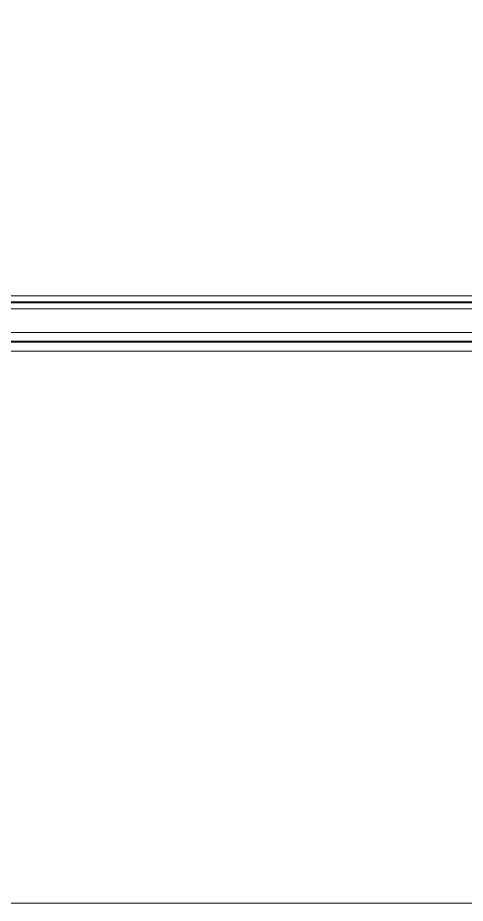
# Model space of a CAD drawing. Extents: x -1299 to 23780, y -3010 to 8106.
# Drawn here: x 8744.5 to 8775, y 284.7 to 345 of the extents above; entities that cross this region are included whole.
import ezdxf

# ---------------------------------------------------------------- set-up
doc = ezdxf.new("R2010")
doc.units = 0
doc.header["$LTSCALE"] = 25
doc.header["$MEASUREMENT"] = 0
for name, color, linetype, lineweight in [('06D', 9, 'Continuous', 9), ('10', 9, 'Continuous', 9), ('15', 9, 'Continuous', 9)]:
    doc.layers.add(name, color=color, linetype=linetype, lineweight=lineweight)

# ---------------------------------------------------------------- blocks, each defined once
blk = doc.blocks.new('*U433')
at = {"layer": '15'}
for p, q in [((-1.469, -18.947), (-170.634, -18.947)), ((-1.469, -19.347), (-170.634, -19.347)), ((-1.469, -19.423), (-170.634, -19.423)), ((-1.469, -19.823), (-170.634, -19.823)), ((-1.469, -21.423), (-170.634, -21.423)), ((-1.469, -22.023), (-170.634, -22.023)), ((-1.469, -22.099), (-170.634, -22.099)), ((-1.469, -22.699), (-170.634, -22.699))]:
    blk.add_line(p, q, dxfattribs=at)

msp = doc.modelspace()

# ---------------------------------------------------------------- linework, layer by layer
at = {"layer": '06D'}
msp.add_lwpolyline([(7067.2, 861.676), (7067.2, 284.7), (9765.58, 284.7)], dxfattribs=at)

# ---------------------------------------------------------------- block references
at = {"layer": '10'}
msp.add_blockref('*U433', (8800.833, 345), dxfattribs=at)

doc.saveas('drawing.dxf')
